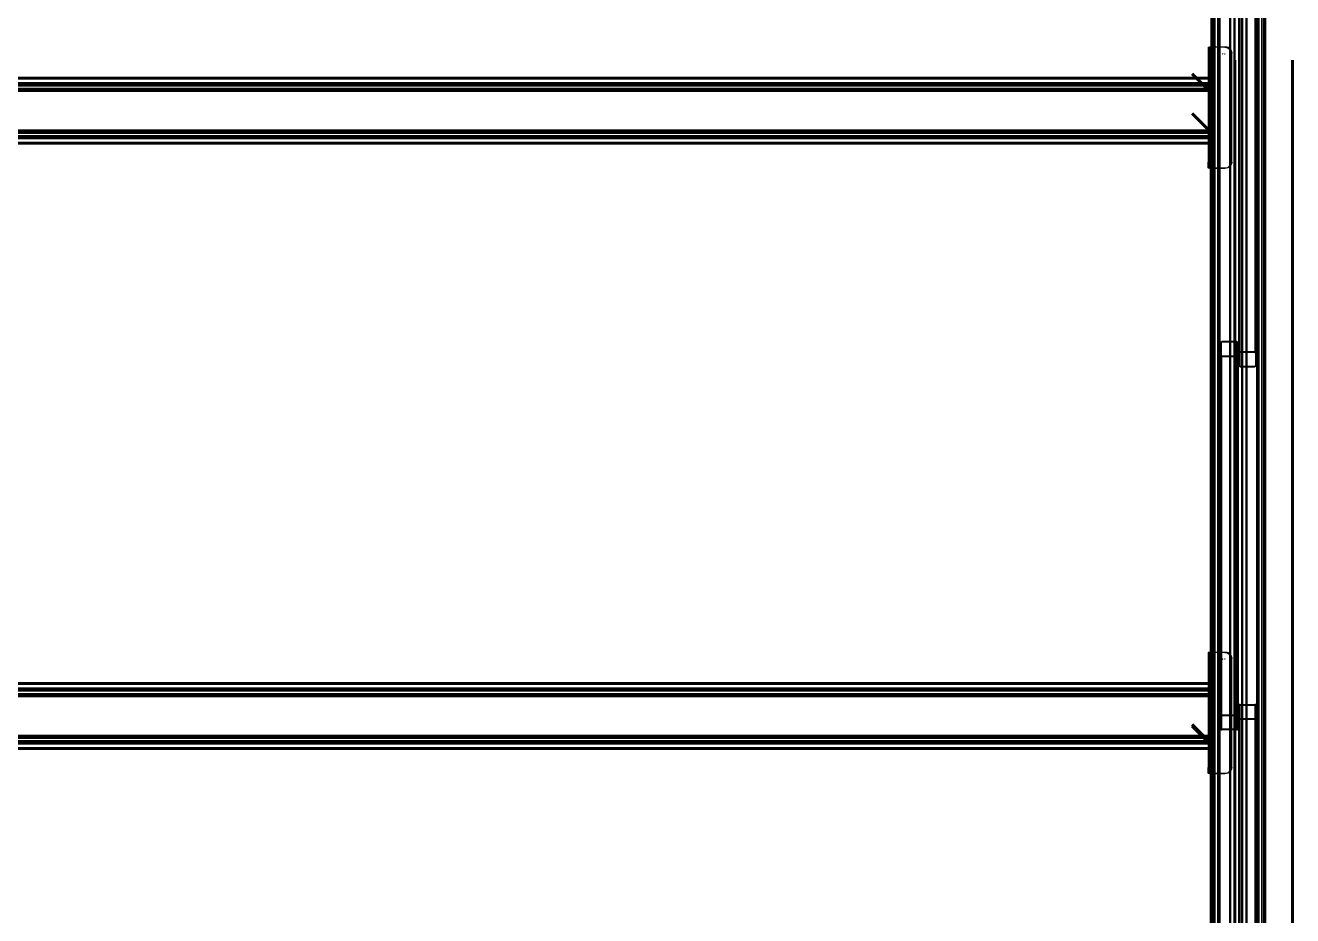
# Model space of a CAD drawing. Extents: x -1.15 to 3.72, y -0.59 to 4.79.
# Drawn here: x 1.632 to 3.724, y 0.879 to 2.35 of the extents above; entities that cross this region are included whole.
import ezdxf

# ---------------------------------------------------------------- set-up
doc = ezdxf.new("R2010")
doc.units = 0
doc.layers.add('DIMS', color=7, linetype='Continuous')
doc.layers.add('OUTLINES', color=7, linetype='Continuous', true_color=0x000009)

msp = doc.modelspace()

# ---------------------------------------------------------------- linework, layer by layer
at = {"layer": 'DIMS', "lineweight": 60}
for p, q in [((3.5896, 2.2928), (3.5896, -0.4739)), ((3.629, 2.2928), (3.629, -0.5916)), ((3.7242, 2.2928), (3.7242, -0.3561)), ((3.5863, 2.242), (3.5583, 2.27)), ((3.5863, 2.1768), (3.5583, 2.2048)), ((3.5863, 1.167), (3.5583, 1.195)), ((3.5863, 1.1645), (3.5583, 1.1925))]:
    msp.add_line(p, q, dxfattribs=at)
at = {"layer": 'OUTLINES'}
for p, q in [((3.5896, 4.7451), (3.5896, -0.1549)), ((3.5897, 4.7456), (3.5897, -0.1544)), ((3.5897, -0.1549), (3.5897, 4.7451)), ((3.59, 4.7456), (3.59, -0.1544)), ((3.59, 4.7451), (3.59, -0.1549)), ((3.5902, -0.1544), (3.5902, 4.7456)), ((3.5902, 4.7451), (3.5902, -0.1549)), ((3.5912, 4.7456), (3.5912, -0.1544)), ((3.5912, 4.7451), (3.5912, -0.1549)), ((3.5913, -0.1544), (3.5913, 4.7456)), ((3.5913, 4.7451), (3.5913, -0.1549)), ((3.5914, -0.1544), (3.5914, 4.7456)), ((3.5914, -0.1549), (3.5914, 4.7451)), ((3.5915, 4.7456), (3.5915, -0.1544)), ((3.5915, -0.1549), (3.5915, 4.7451)), ((3.592, -0.1544), (3.592, 4.7456)), ((3.592, -0.1549), (3.592, 4.7451)), ((3.5928, 4.7456), (3.5928, -0.1544)), ((3.5928, -0.1549), (3.5928, 4.7451)), ((3.5959, 4.7456), (3.5959, -0.1544)), ((3.5959, -0.1549), (3.5959, 4.7451)), ((3.6008, -0.1544), (3.6008, 4.7456)), ((3.6008, 4.7451), (3.6008, -0.1549)), ((3.6016, 4.7456), (3.6016, -0.1544)), ((3.6016, 4.7451), (3.6016, -0.1549)), ((3.6021, 4.7456), (3.6021, -0.1544)), ((3.6021, -0.1549), (3.6021, 4.7451)), ((3.6022, 4.7456), (3.6022, -0.1544)), ((3.6022, 4.7451), (3.6022, -0.1549)), ((3.6023, -0.1544), (3.6023, 4.7456)), ((3.6023, 4.7451), (3.6023, -0.1549)), ((3.6024, -0.1544), (3.6024, 4.7456)), ((3.6024, -0.1549), (3.6024, 4.7451)), ((3.6034, -0.1544), (3.6034, 4.7456)), ((3.6034, 4.7451), (3.6034, -0.1549)), ((3.6036, -0.1544), (3.6036, 4.7456)), ((3.6036, -0.1549), (3.6036, 4.7451)), ((3.6039, 4.7456), (3.6039, -0.1544)), ((3.6039, -0.1549), (3.6039, 4.7451)), ((3.604, -0.1549), (3.604, 4.7451)), ((3.6204, 4.7456), (3.6204, -0.1544)), ((3.6204, -0.1549), (3.6204, 4.7451)), ((3.6208, -0.1544), (3.6208, 4.7456)), ((3.6208, 4.7451), (3.6208, -0.1549)), ((3.6216, 4.7456), (3.6216, -0.1544)), ((3.6216, -0.1549), (3.6216, 4.7451)), ((3.6278, 4.7456), (3.6278, -0.1544)), ((3.6278, -0.1549), (3.6278, 4.7451)), ((3.6286, -0.1544), (3.6286, 4.7456)), ((3.6286, 4.7451), (3.6286, -0.1549)), ((3.629, 4.7456), (3.629, -0.1544)), ((3.629, -0.1549), (3.629, 4.7451)), ((3.6401, -0.1544), (3.6401, 4.7456)), ((3.6401, 4.7451), (3.6401, -0.1549)), ((3.6405, 4.7456), (3.6405, -0.1544)), ((3.6405, -0.1549), (3.6405, 4.7451)), ((3.6413, -0.1544), (3.6413, 4.7456)), ((3.6413, 4.7451), (3.6413, -0.1549)), ((3.6475, -0.1544), (3.6475, 4.7456)), ((3.6475, 4.7451), (3.6475, -0.1549)), ((3.6483, 4.7456), (3.6483, -0.1544)), ((3.6483, -0.1549), (3.6483, 4.7451)), ((3.6484, 4.7456), (3.6484, -0.1544)), ((3.6484, -0.1549), (3.6484, 4.7451)), ((3.6488, -0.1544), (3.6488, 4.7456)), ((3.6488, 4.7451), (3.6488, -0.1549)), ((3.6651, -0.1544), (3.6651, 4.7456)), ((3.6653, -0.1544), (3.6653, 4.7456)), ((3.6653, 4.7451), (3.6653, -0.1549)), ((3.6655, -0.1544), (3.6655, 4.7456)), ((3.6655, -0.1549), (3.6655, 4.7451)), ((3.6658, 4.7456), (3.6658, -0.1544)), ((3.6658, -0.1549), (3.6658, 4.7451)), ((3.6667, -0.1544), (3.6667, 4.7456)), ((3.6667, -0.1549), (3.6667, 4.7451)), ((3.6668, 4.7456), (3.6668, -0.1544)), ((3.6668, -0.1549), (3.6668, 4.7451)), ((3.6669, 4.7456), (3.6669, -0.1544)), ((3.6669, 4.7451), (3.6669, -0.1549)), ((3.667, -0.1544), (3.667, 4.7456)), ((3.667, 4.7451), (3.667, -0.1549)), ((3.6675, 4.7456), (3.6675, -0.1544)), ((3.6675, 4.7451), (3.6675, -0.1549)), ((3.6683, 4.7456), (3.6683, -0.1544)), ((3.6683, -0.1549), (3.6683, 4.7451)), ((3.6732, -0.1544), (3.6732, 4.7456)), ((3.6732, 4.7451), (3.6732, -0.1549)), ((3.6764, -0.1544), (3.6764, 4.7456)), ((3.6764, 4.7451), (3.6764, -0.1549)), ((3.6772, -0.1544), (3.6772, 4.7456)), ((3.6772, -0.1549), (3.6772, 4.7451)), ((3.6777, -0.1544), (3.6777, 4.7456)), ((3.6777, 4.7451), (3.6777, -0.1549)), ((3.6778, -0.1544), (3.6778, 4.7456)), ((3.6778, -0.1549), (3.6778, 4.7451)), ((3.6779, 4.7456), (3.6779, -0.1544)), ((3.6779, -0.1549), (3.6779, 4.7451)), ((3.678, 4.7456), (3.678, -0.1544)), ((3.678, 4.7451), (3.678, -0.1549)), ((3.6789, 4.7456), (3.6789, -0.1544)), ((3.6789, -0.1549), (3.6789, 4.7451)), ((3.6791, 4.7456), (3.6791, -0.1544)), ((3.6791, 4.7451), (3.6791, -0.1549)), ((3.6794, -0.1544), (3.6794, 4.7456)), ((3.6794, 4.7451), (3.6794, -0.1549)), ((3.6796, 4.7456), (3.6796, -0.1544)), ((3.6351, 1.8099), (3.6351, 2.4273)), ((3.6361, 1.8108), (3.6361, 2.4281)), ((3.6368, 2.4271), (3.6368, 1.8098)), ((3.6375, 1.8111), (3.6375, 2.4284)), ((3.6375, 1.8099), (3.6375, 2.4273)), ((3.6619, 2.4284), (3.6619, 1.8111)), ((3.6619, 2.4273), (3.6619, 1.8099)), ((3.6626, 2.4271), (3.6626, 1.8098)), ((3.6633, 1.8108), (3.6633, 2.4281)), ((3.6643, 1.8099), (3.6643, 2.4273)), ((3.6363, 2.4267), (3.6363, 1.8094)), ((3.6631, 2.4267), (3.6631, 1.8094)), ((3.6633, 1.8088), (3.6633, 2.4261)), ((3.6633, 1.8061), (3.6633, 2.4235)), ((3.6633, 1.7912), (3.6633, 2.4086)), ((3.6647, 1.8088), (3.6647, 2.4261)), ((3.6647, 2.4235), (3.6647, 1.8061)), ((3.6647, 1.7912), (3.6647, 2.4086)), ((3.6351, 1.7874), (3.6351, 2.4047)), ((3.6361, 1.7866), (3.6361, 2.4039)), ((3.6363, 2.4053), (3.6363, 1.788)), ((3.6368, 2.4049), (3.6368, 1.7876)), ((3.6626, 2.4049), (3.6626, 1.7876)), ((3.6631, 2.4053), (3.6631, 1.788)), ((3.6633, 2.4059), (3.6633, 1.7886)), ((3.6633, 1.7866), (3.6633, 2.4039)), ((3.6643, 1.7874), (3.6643, 2.4047)), ((3.6647, 2.4059), (3.6647, 1.7886)), ((3.5882, 2.3139), (3.5847, 2.3139)), ((3.5847, 2.3139), (3.5847, 2.3129)), ((3.5847, 2.3129), (3.5847, 2.3114)), ((3.5847, 2.3114), (3.5847, 2.3093)), ((3.5882, 2.3093), (3.5847, 2.3093)), ((3.5847, 2.3093), (3.5847, 2.3069)), ((3.5847, 2.3069), (3.5847, 2.3043)), ((3.5847, 2.3043), (3.5847, 2.1243)), ((3.5851, 2.1143), (3.5851, 2.3143)), ((3.5851, 2.3143), (3.5862, 2.3143)), ((3.5862, 2.1143), (3.5862, 2.3143)), ((3.5862, 2.3143), (3.5878, 2.3143)), ((3.5863, 2.3139), (3.5898, 2.3139)), ((3.5863, 2.3129), (3.5863, 2.3139)), ((3.5863, 2.3114), (3.5863, 2.3129)), ((3.5863, 2.3093), (3.5863, 2.3114)), ((3.5863, 2.3093), (3.5898, 2.3093)), ((3.5863, 2.3069), (3.5863, 2.3093)), ((3.5863, 2.3043), (3.5863, 2.3069)), ((3.5863, 2.3043), (3.5863, 2.1243)), ((3.5867, 2.3143), (3.5867, 2.1143)), ((3.5877, 2.3143), (3.5867, 2.3143)), ((3.5877, 2.3143), (3.5877, 2.1143)), ((3.5894, 2.3143), (3.5877, 2.3143)), ((3.5878, 2.1143), (3.5878, 2.3143)), ((3.5878, 2.3143), (3.5899, 2.3143)), ((3.5882, 2.3139), (3.5882, 2.3129)), ((3.5882, 2.3129), (3.5882, 2.3114)), ((3.5882, 2.3114), (3.5882, 2.3093)), ((3.5882, 2.3093), (3.5882, 2.3069)), ((3.5882, 2.3069), (3.5882, 2.3043)), ((3.5882, 2.3043), (3.5882, 2.1243)), ((3.5885, 2.3143), (3.5885, 2.1143)), ((3.5894, 2.3143), (3.5885, 2.3143)), ((3.5894, 2.3143), (3.5894, 2.1143)), ((3.5915, 2.3143), (3.5894, 2.3143)), ((3.5907, 2.3143), (3.5894, 2.3143)), ((3.5898, 2.3129), (3.5898, 2.3139)), ((3.5898, 2.3114), (3.5898, 2.3129)), ((3.5898, 2.3093), (3.5898, 2.3114)), ((3.5898, 2.3069), (3.5898, 2.3093)), ((3.5898, 2.3043), (3.5898, 2.3069)), ((3.5898, 2.1243), (3.5898, 2.3043)), ((3.5899, 2.1143), (3.5899, 2.3143)), ((3.5899, 2.3143), (3.5922, 2.3143)), ((3.5901, 2.1143), (3.5901, 2.3143)), ((3.5901, 2.3143), (3.591, 2.3143)), ((3.5907, 2.3143), (3.5907, 2.1143)), ((3.5922, 2.3143), (3.5907, 2.3143)), ((3.591, 2.1143), (3.591, 2.3143)), ((3.591, 2.3143), (3.5923, 2.3143)), ((3.5915, 2.3143), (3.5915, 2.1143)), ((3.5938, 2.3143), (3.5915, 2.3143)), ((3.6122, 2.3143), (3.5922, 2.3143)), ((3.5923, 2.1143), (3.5923, 2.3143)), ((3.5923, 2.3143), (3.5938, 2.3143)), ((3.6138, 2.3143), (3.5938, 2.3143)), ((3.6078, 2.3035), (3.6088, 2.3034)), ((3.6128, 2.3029), (3.6118, 2.3029)), ((3.6122, 2.3143), (3.6148, 2.3139)), ((3.6159, 2.314), (3.6138, 2.3143)), ((3.6138, 2.3143), (3.6164, 2.3139)), ((3.6148, 2.3139), (3.6172, 2.3129)), ((3.618, 2.3134), (3.6159, 2.314)), ((3.6164, 2.3139), (3.6188, 2.3129)), ((3.6172, 2.3129), (3.6193, 2.3114)), ((3.6199, 2.3122), (3.618, 2.3134)), ((3.6188, 2.3129), (3.6209, 2.3114)), ((3.6193, 2.3114), (3.6209, 2.3093)), ((3.6214, 2.3107), (3.6199, 2.3122)), ((3.6209, 2.3114), (3.6224, 2.3093)), ((3.6209, 2.3093), (3.6219, 2.3069)), ((3.6225, 2.3091), (3.6216, 2.3105)), ((3.6219, 2.3069), (3.6222, 2.3043)), ((3.6222, 2.1243), (3.6222, 2.3043)), ((3.6224, 2.3093), (3.6234, 2.3069)), ((3.6232, 2.3076), (3.6225, 2.3091)), ((3.6236, 2.306), (3.6232, 2.3076)), ((3.6234, 2.3069), (3.6238, 2.3043)), ((3.6238, 2.3043), (3.6236, 2.306)), ((3.6238, 2.1243), (3.6238, 2.3043)), ((3.5847, 2.2643), (-0.4153, 2.2643)), ((3.5847, 2.264), (-0.4153, 2.264)), ((3.5847, 2.2631), (-0.4153, 2.2631)), ((-0.4153, 2.2629), (3.5847, 2.2629)), ((-0.4153, 2.2625), (3.5847, 2.2625)), ((-0.4153, 2.2619), (3.5847, 2.2619)), ((-0.4137, 2.2643), (3.5863, 2.2643)), ((-0.4137, 2.264), (3.5863, 2.264)), ((-0.4137, 2.2631), (3.5863, 2.2631)), ((3.5863, 2.2629), (-0.4137, 2.2629)), ((3.5863, 2.2625), (-0.4137, 2.2625)), ((3.5863, 2.2619), (-0.4137, 2.2619)), ((3.5847, 2.2631), (3.5847, 2.264)), ((3.5847, 2.2619), (3.5847, 2.2631)), ((3.5847, 2.2619), (3.5847, 2.2625)), ((3.5847, 2.2619), (3.5847, 2.2554)), ((3.5863, 2.264), (3.5863, 2.2631)), ((3.5863, 2.2631), (3.5863, 2.2619)), ((3.5863, 2.2625), (3.5863, 2.2619)), ((3.5863, 2.2619), (3.5863, 2.2554)), ((3.5847, 2.2551), (-0.4153, 2.2551)), ((-0.4153, 2.2547), (3.5847, 2.2547)), ((3.5847, 2.2541), (-0.4153, 2.2541)), ((-0.4153, 2.2515), (3.5847, 2.2515)), ((3.5847, 2.2509), (-0.4153, 2.2509)), ((-0.4153, 2.2506), (3.5847, 2.2506)), ((-0.4153, 2.2461), (3.5847, 2.2461)), ((3.5847, 2.2458), (-0.4153, 2.2458)), ((-0.4153, 2.2451), (3.5847, 2.2451)), ((3.5847, 2.2426), (-0.4153, 2.2426)), ((-0.4153, 2.242), (3.5847, 2.242)), ((-0.4153, 2.2419), (3.5847, 2.2419)), ((3.5847, 2.2416), (-0.4153, 2.2416)), ((-0.4137, 2.2551), (3.5863, 2.2551)), ((3.5863, 2.2547), (-0.4137, 2.2547)), ((-0.4137, 2.2541), (3.5863, 2.2541)), ((3.5863, 2.2515), (-0.4137, 2.2515)), ((-0.4137, 2.2509), (3.5863, 2.2509)), ((3.5863, 2.2506), (-0.4137, 2.2506)), ((3.5863, 2.2461), (-0.4137, 2.2461)), ((-0.4137, 2.2458), (3.5863, 2.2458)), ((3.5863, 2.2451), (-0.4137, 2.2451)), ((-0.4137, 2.2426), (3.5863, 2.2426)), ((3.5863, 2.242), (-0.4137, 2.242)), ((3.5863, 2.2419), (-0.4137, 2.2419)), ((-0.4137, 2.2416), (3.5863, 2.2416)), ((3.5847, 2.2547), (3.5847, 2.2554)), ((3.5847, 2.2541), (3.5847, 2.2547)), ((3.5847, 2.2545), (3.5847, 2.2521)), ((3.5847, 2.2536), (3.5847, 2.2541)), ((3.5847, 2.2536), (3.5847, 2.2511)), ((3.5847, 2.2515), (3.5847, 2.2521)), ((3.5847, 2.2509), (3.5847, 2.2515)), ((3.5847, 2.2502), (3.5847, 2.2509)), ((3.5847, 2.2502), (3.5847, 2.2465)), ((3.5847, 2.2465), (3.5847, 2.2458)), ((3.5847, 2.2458), (3.5847, 2.2451)), ((3.5847, 2.2455), (3.5847, 2.2431)), ((3.5847, 2.2422), (3.5847, 2.2446)), ((3.5847, 2.2431), (3.5847, 2.2426)), ((3.5847, 2.2426), (3.5847, 2.242)), ((3.5847, 2.242), (3.5847, 2.2413)), ((3.5847, 2.2413), (3.5847, 2.1773)), ((3.5863, 2.2554), (3.5863, 2.2547)), ((3.5863, 2.2547), (3.5863, 2.2541)), ((3.5863, 2.2545), (3.5863, 2.2521)), ((3.5863, 2.2541), (3.5863, 2.2536)), ((3.5863, 2.2511), (3.5863, 2.2536)), ((3.5863, 2.2521), (3.5863, 2.2515)), ((3.5863, 2.2515), (3.5863, 2.2509)), ((3.5863, 2.2509), (3.5863, 2.2502)), ((3.5863, 2.2502), (3.5863, 2.2465)), ((3.5863, 2.2458), (3.5863, 2.2465)), ((3.5863, 2.2451), (3.5863, 2.2458)), ((3.5863, 2.2455), (3.5863, 2.2431)), ((3.5863, 2.2446), (3.5863, 2.2422)), ((3.5863, 2.2426), (3.5863, 2.2431)), ((3.5863, 2.242), (3.5863, 2.2426)), ((3.5863, 2.2413), (3.5863, 2.242)), ((3.5863, 2.2413), (3.5863, 2.1773)), ((3.5847, 2.1769), (-0.4153, 2.1769)), ((-0.4153, 2.1766), (3.5847, 2.1766)), ((3.5847, 2.176), (-0.4153, 2.176)), ((-0.4137, 2.1769), (3.5863, 2.1769)), ((3.5863, 2.1766), (-0.4137, 2.1766)), ((-0.4137, 2.176), (3.5863, 2.176)), ((3.5847, 2.1766), (3.5847, 2.1773)), ((3.5847, 2.176), (3.5847, 2.1766)), ((3.5847, 2.1764), (3.5847, 2.1739)), ((3.5847, 2.1754), (3.5847, 2.176)), ((3.5863, 2.1773), (3.5863, 2.1766)), ((3.5863, 2.1766), (3.5863, 2.176)), ((3.5863, 2.1764), (3.5863, 2.1739)), ((3.5863, 2.176), (3.5863, 2.1754)), ((3.5847, 2.1734), (-0.4153, 2.1734)), ((-0.4153, 2.1728), (3.5847, 2.1728)), ((3.5847, 2.1724), (-0.4153, 2.1724)), ((-0.4153, 2.168), (3.5847, 2.168)), ((3.5847, 2.1677), (-0.4153, 2.1677)), ((-0.4153, 2.167), (3.5847, 2.167)), ((-0.4153, 2.1645), (3.5847, 2.1645)), ((3.5847, 2.1639), (-0.4153, 2.1639)), ((3.5847, 2.1638), (-0.4153, 2.1638)), ((-0.4153, 2.1635), (3.5847, 2.1635)), ((3.5847, 2.1567), (-0.4153, 2.1567)), ((3.5847, 2.1561), (-0.4153, 2.1561)), ((3.5847, 2.1556), (-0.4153, 2.1556)), ((-0.4153, 2.1555), (3.5847, 2.1555)), ((-0.4137, 2.1734), (3.5863, 2.1734)), ((3.5863, 2.1728), (-0.4137, 2.1728)), ((-0.4137, 2.1724), (3.5863, 2.1724)), ((3.5863, 2.168), (-0.4137, 2.168)), ((-0.4137, 2.1677), (3.5863, 2.1677)), ((3.5863, 2.167), (-0.4137, 2.167)), ((3.5863, 2.1645), (-0.4137, 2.1645)), ((-0.4137, 2.1639), (3.5863, 2.1639)), ((-0.4137, 2.1638), (3.5863, 2.1638)), ((3.5863, 2.1635), (-0.4137, 2.1635)), ((-0.4137, 2.1567), (3.5863, 2.1567)), ((-0.4137, 2.1561), (3.5863, 2.1561)), ((-0.4137, 2.1556), (3.5863, 2.1556)), ((3.5863, 2.1555), (-0.4137, 2.1555)), ((3.5847, 2.1754), (3.5847, 2.173)), ((3.5847, 2.1739), (3.5847, 2.1734)), ((3.5847, 2.1734), (3.5847, 2.1728)), ((3.5847, 2.1728), (3.5847, 2.1721)), ((3.5847, 2.1721), (3.5847, 2.1683)), ((3.5847, 2.1683), (3.5847, 2.1677)), ((3.5847, 2.1677), (3.5847, 2.167)), ((3.5847, 2.1674), (3.5847, 2.165)), ((3.5847, 2.1641), (3.5847, 2.1665)), ((3.5847, 2.1645), (3.5847, 2.165)), ((3.5847, 2.1639), (3.5847, 2.1645)), ((3.5847, 2.1632), (3.5847, 2.1639)), ((3.5847, 2.1632), (3.5847, 2.1567)), ((3.5847, 2.1567), (3.5847, 2.1555)), ((3.5847, 2.1567), (3.5847, 2.1561)), ((3.5847, 2.1555), (3.5847, 2.1546)), ((3.5863, 2.173), (3.5863, 2.1754)), ((3.5863, 2.1734), (3.5863, 2.1739)), ((3.5863, 2.1728), (3.5863, 2.1734)), ((3.5863, 2.1721), (3.5863, 2.1728)), ((3.5863, 2.1721), (3.5863, 2.1683)), ((3.5863, 2.1677), (3.5863, 2.1683)), ((3.5863, 2.167), (3.5863, 2.1677)), ((3.5863, 2.1674), (3.5863, 2.165)), ((3.5863, 2.1665), (3.5863, 2.1641)), ((3.5863, 2.165), (3.5863, 2.1645)), ((3.5863, 2.1645), (3.5863, 2.1639)), ((3.5863, 2.1639), (3.5863, 2.1632)), ((3.5863, 2.1632), (3.5863, 2.1567)), ((3.5863, 2.1555), (3.5863, 2.1567)), ((3.5863, 2.1561), (3.5863, 2.1567)), ((3.5863, 2.1546), (3.5863, 2.1555)), ((-0.4153, 2.1546), (3.5847, 2.1546)), ((3.5863, 2.1546), (-0.4137, 2.1546)), ((3.5847, 2.1217), (3.5847, 2.1243)), ((3.5847, 2.1193), (3.5847, 2.1217)), ((3.5847, 2.1193), (3.5882, 2.1193)), ((3.5847, 2.1172), (3.5847, 2.1193)), ((3.5847, 2.1156), (3.5847, 2.1172)), ((3.5847, 2.1146), (3.5847, 2.1156)), ((3.5847, 2.1146), (3.5882, 2.1146)), ((3.5862, 2.1143), (3.5851, 2.1143)), ((3.5878, 2.1143), (3.5862, 2.1143)), ((3.5863, 2.1243), (3.5863, 2.1217)), ((3.5863, 2.1217), (3.5863, 2.1193)), ((3.5898, 2.1193), (3.5863, 2.1193)), ((3.5863, 2.1193), (3.5863, 2.1172)), ((3.5863, 2.1172), (3.5863, 2.1156)), ((3.5863, 2.1156), (3.5863, 2.1146)), ((3.5898, 2.1146), (3.5863, 2.1146)), ((3.5867, 2.1143), (3.5877, 2.1143)), ((3.5877, 2.1143), (3.5894, 2.1143)), ((3.5899, 2.1143), (3.5878, 2.1143)), ((3.5882, 2.1243), (3.5882, 2.1217)), ((3.5882, 2.1217), (3.5882, 2.1193)), ((3.5882, 2.1193), (3.5882, 2.1172)), ((3.5882, 2.1172), (3.5882, 2.1156)), ((3.5882, 2.1156), (3.5882, 2.1146)), ((3.5885, 2.1143), (3.5894, 2.1143)), ((3.5894, 2.1143), (3.5915, 2.1143)), ((3.5894, 2.1143), (3.5907, 2.1143)), ((3.5898, 2.1217), (3.5898, 2.1243)), ((3.5898, 2.1193), (3.5898, 2.1217)), ((3.5898, 2.1172), (3.5898, 2.1193)), ((3.5898, 2.1156), (3.5898, 2.1172)), ((3.5898, 2.1146), (3.5898, 2.1156)), ((3.5922, 2.1143), (3.5899, 2.1143)), ((3.591, 2.1143), (3.5901, 2.1143)), ((3.5907, 2.1143), (3.5922, 2.1143)), ((3.5923, 2.1143), (3.591, 2.1143)), ((3.5915, 2.1143), (3.5938, 2.1143)), ((3.5922, 2.1143), (3.6122, 2.1143)), ((3.5938, 2.1143), (3.5923, 2.1143)), ((3.6138, 2.1143), (3.5938, 2.1143)), ((3.6122, 2.1143), (3.6148, 2.1146)), ((3.6164, 2.1146), (3.6138, 2.1143)), ((3.6148, 2.1146), (3.6172, 2.1156)), ((3.6188, 2.1156), (3.6164, 2.1146)), ((3.6172, 2.1156), (3.6193, 2.1172)), ((3.6209, 2.1172), (3.6188, 2.1156)), ((3.6193, 2.1172), (3.6209, 2.1193)), ((3.6209, 2.1193), (3.6219, 2.1217)), ((3.6224, 2.1193), (3.6209, 2.1172)), ((3.6219, 2.1217), (3.6222, 2.1243)), ((3.6234, 2.1217), (3.6224, 2.1193)), ((3.6238, 2.1243), (3.6234, 2.1217)), ((3.6047, 1.8255), (3.6051, 1.8266)), ((3.6047, 1.8255), (3.6047, 1.8228)), ((3.6047, 1.2088), (3.6047, 1.8255)), ((3.6047, 1.8228), (3.6047, 1.2061)), ((3.6061, 1.8228), (3.6047, 1.8228)), ((3.6051, 1.8266), (3.6061, 1.8275)), ((3.6051, 1.8266), (3.6051, 1.21)), ((3.6061, 1.8275), (3.6075, 1.8278)), ((3.6061, 1.8275), (3.6061, 1.2108)), ((3.6061, 1.8255), (3.6063, 1.8261)), ((3.6061, 1.2088), (3.6061, 1.8255)), ((3.6061, 1.8255), (3.6061, 1.8228)), ((3.6061, 1.8228), (3.6061, 1.2061)), ((3.6063, 1.8261), (3.6068, 1.8265)), ((3.6063, 1.2094), (3.6063, 1.8261)), ((3.6068, 1.8265), (3.6075, 1.8266)), ((3.6068, 1.2098), (3.6068, 1.8265)), ((3.6319, 1.8278), (3.6075, 1.8278)), ((3.6319, 1.8266), (3.6075, 1.8266)), ((3.6319, 1.8278), (3.6333, 1.8275)), ((3.6319, 1.8266), (3.6326, 1.8265)), ((3.6326, 1.2098), (3.6326, 1.8265)), ((3.6326, 1.8265), (3.6331, 1.8261)), ((3.6331, 1.2094), (3.6331, 1.8261)), ((3.6331, 1.8261), (3.6333, 1.8255)), ((3.6333, 1.8275), (3.6343, 1.8266)), ((3.6333, 1.8275), (3.6333, 1.2108)), ((3.6333, 1.8053), (3.6333, 1.8255)), ((3.6343, 1.8266), (3.6347, 1.8255)), ((3.6343, 1.8266), (3.6343, 1.21)), ((3.6347, 1.8053), (3.6347, 1.8255)), ((3.6047, 1.8079), (3.6047, 1.8053)), ((3.6047, 1.1912), (3.6047, 1.8079)), ((3.6047, 1.8079), (3.6061, 1.8079)), ((3.6047, 1.8053), (3.6047, 1.1886)), ((3.6051, 1.8041), (3.6047, 1.8053)), ((3.6051, 1.8041), (3.6051, 1.1874)), ((3.6061, 1.8032), (3.6051, 1.8041)), ((3.6061, 1.8079), (3.6061, 1.8053)), ((3.6061, 1.8079), (3.6061, 1.1912)), ((3.6063, 1.8047), (3.6061, 1.8053)), ((3.6061, 1.8053), (3.6061, 1.1886)), ((3.6061, 1.8032), (3.6061, 1.1866)), ((3.6075, 1.8029), (3.6061, 1.8032)), ((3.6063, 1.188), (3.6063, 1.8047)), ((3.6068, 1.8042), (3.6063, 1.8047)), ((3.6068, 1.1876), (3.6068, 1.8042)), ((3.6075, 1.8041), (3.6068, 1.8042)), ((3.6075, 1.1874), (3.6075, 1.8041)), ((3.6075, 1.8041), (3.6319, 1.8041)), ((3.6075, 1.1863), (3.6075, 1.8029)), ((3.6075, 1.8029), (3.6319, 1.8029)), ((3.6326, 1.8042), (3.6319, 1.8041)), ((3.6319, 1.8041), (3.6319, 1.1874)), ((3.6333, 1.8032), (3.6319, 1.8029)), ((3.6319, 1.8029), (3.6319, 1.1863)), ((3.6331, 1.8047), (3.6326, 1.8042)), ((3.6326, 1.1876), (3.6326, 1.8042)), ((3.6333, 1.8053), (3.6331, 1.8047)), ((3.6331, 1.188), (3.6331, 1.8047)), ((3.6333, 1.8124), (3.6347, 1.8124)), ((3.6333, 1.8115), (3.6333, 1.8124)), ((3.6333, 1.8124), (3.6333, 1.8108)), ((3.6333, 1.8115), (3.6347, 1.8115)), ((3.6333, 1.8085), (3.6333, 1.8115)), ((3.6333, 1.8108), (3.6347, 1.8108)), ((3.6333, 1.8108), (3.6333, 1.8074)), ((3.6347, 1.8085), (3.6333, 1.8085)), ((3.6333, 1.8047), (3.6333, 1.8085)), ((3.6333, 1.8074), (3.6347, 1.8074)), ((3.6333, 1.8074), (3.6333, 1.8037)), ((3.6333, 1.8047), (3.6347, 1.8047)), ((3.6333, 1.802), (3.6333, 1.8047)), ((3.6343, 1.8041), (3.6333, 1.8032)), ((3.6333, 1.8037), (3.6347, 1.8037)), ((3.6333, 1.8037), (3.6333, 1.8016)), ((3.6333, 1.8032), (3.6333, 1.1866)), ((3.6333, 1.802), (3.6347, 1.802)), ((3.6333, 1.8016), (3.6347, 1.8016)), ((3.6347, 1.8053), (3.6343, 1.8041)), ((3.6343, 1.8041), (3.6343, 1.1874)), ((3.6361, 1.8124), (3.6347, 1.8124)), ((3.6347, 1.8124), (3.6347, 1.8103)), ((3.6347, 1.8124), (3.6347, 1.8115)), ((3.6347, 1.8108), (3.6347, 1.8124)), ((3.6361, 1.812), (3.6347, 1.812)), ((3.6347, 1.8093), (3.6347, 1.812)), ((3.6347, 1.8115), (3.6347, 1.8085)), ((3.6347, 1.8074), (3.6347, 1.8108)), ((3.6361, 1.8103), (3.6347, 1.8103)), ((3.6347, 1.8103), (3.6347, 1.8067)), ((3.6347, 1.8088), (3.6351, 1.8099)), ((3.6361, 1.8093), (3.6347, 1.8093)), ((3.6347, 1.8056), (3.6347, 1.8093)), ((3.6347, 1.8088), (3.6347, 1.7886)), ((3.6347, 1.8085), (3.6347, 1.8047)), ((3.6347, 1.8037), (3.6347, 1.8074)), ((3.6361, 1.8067), (3.6347, 1.8067)), ((3.6347, 1.8067), (3.6347, 1.8033)), ((3.6347, 1.8056), (3.6361, 1.8056)), ((3.6347, 1.8025), (3.6347, 1.8056)), ((3.6347, 1.8047), (3.6347, 1.802)), ((3.6347, 1.8016), (3.6347, 1.8037)), ((3.6361, 1.8033), (3.6347, 1.8033)), ((3.6347, 1.8033), (3.6347, 1.8016)), ((3.6361, 1.8025), (3.6347, 1.8025)), ((3.6347, 1.8016), (3.6347, 1.8025)), ((3.6361, 1.8016), (3.6347, 1.8016)), ((3.6351, 1.8099), (3.6361, 1.8108)), ((3.6361, 1.8103), (3.6361, 1.8124)), ((3.6361, 1.812), (3.6361, 1.8093)), ((3.6361, 1.8108), (3.6375, 1.8111)), ((3.6361, 1.8067), (3.6361, 1.8103)), ((3.6361, 1.8088), (3.6363, 1.8094)), ((3.6361, 1.8093), (3.6361, 1.8056)), ((3.6361, 1.8088), (3.6361, 1.7886)), ((3.6361, 1.8033), (3.6361, 1.8067)), ((3.6361, 1.8056), (3.6361, 1.8025)), ((3.6361, 1.8016), (3.6361, 1.8033)), ((3.6361, 1.8025), (3.6361, 1.8016)), ((3.6363, 1.8094), (3.6368, 1.8098)), ((3.6368, 1.8098), (3.6375, 1.8099)), ((3.6619, 1.8111), (3.6375, 1.8111)), ((3.6619, 1.8099), (3.6375, 1.8099)), ((3.6619, 1.8111), (3.6633, 1.8108)), ((3.6619, 1.8099), (3.6626, 1.8098)), ((3.6626, 1.8098), (3.6631, 1.8094)), ((3.6631, 1.8094), (3.6633, 1.8088)), ((3.6633, 1.8108), (3.6643, 1.8099)), ((3.6633, 1.8061), (3.6633, 1.8088)), ((3.6647, 1.8061), (3.6633, 1.8061)), ((3.6643, 1.8099), (3.6647, 1.8088)), ((3.6647, 1.8061), (3.6647, 1.8088)), ((3.6351, 1.7874), (3.6347, 1.7886)), ((3.6361, 1.7866), (3.6351, 1.7874)), ((3.6363, 1.788), (3.6361, 1.7886)), ((3.6375, 1.7863), (3.6361, 1.7866)), ((3.6368, 1.7876), (3.6363, 1.788)), ((3.6375, 1.7874), (3.6368, 1.7876)), ((3.6375, 1.7874), (3.6619, 1.7874)), ((3.6375, 1.7863), (3.6619, 1.7863)), ((3.6626, 1.7876), (3.6619, 1.7874)), ((3.6633, 1.7866), (3.6619, 1.7863)), ((3.6631, 1.788), (3.6626, 1.7876)), ((3.6633, 1.7886), (3.6631, 1.788)), ((3.6633, 1.7912), (3.6647, 1.7912)), ((3.6633, 1.7886), (3.6633, 1.7912)), ((3.6643, 1.7874), (3.6633, 1.7866)), ((3.6647, 1.7886), (3.6643, 1.7874)), ((3.6647, 1.7886), (3.6647, 1.7912)), ((3.5882, 1.3139), (3.5847, 1.3139)), ((3.5847, 1.3139), (3.5847, 1.3129)), ((3.5847, 1.3129), (3.5847, 1.3114)), ((3.5847, 1.3114), (3.5847, 1.3093)), ((3.5882, 1.3093), (3.5847, 1.3093)), ((3.5847, 1.3093), (3.5847, 1.3069)), ((3.5847, 1.3069), (3.5847, 1.3043)), ((3.5847, 1.3043), (3.5847, 1.1243)), ((3.5851, 1.1143), (3.5851, 1.3143)), ((3.5851, 1.3143), (3.5862, 1.3143)), ((3.5862, 1.1143), (3.5862, 1.3143)), ((3.5862, 1.3143), (3.5878, 1.3143)), ((3.5863, 1.3139), (3.5898, 1.3139)), ((3.5863, 1.3129), (3.5863, 1.3139)), ((3.5863, 1.3114), (3.5863, 1.3129)), ((3.5863, 1.3093), (3.5863, 1.3114)), ((3.5863, 1.3093), (3.5898, 1.3093)), ((3.5863, 1.3069), (3.5863, 1.3093)), ((3.5863, 1.3043), (3.5863, 1.3069)), ((3.5863, 1.3043), (3.5863, 1.1243)), ((3.5867, 1.3143), (3.5867, 1.1143)), ((3.5877, 1.3143), (3.5867, 1.3143)), ((3.5877, 1.3143), (3.5877, 1.1143)), ((3.5894, 1.3143), (3.5877, 1.3143)), ((3.5878, 1.1143), (3.5878, 1.3143)), ((3.5878, 1.3143), (3.5899, 1.3143)), ((3.5882, 1.3139), (3.5882, 1.3129)), ((3.5882, 1.3129), (3.5882, 1.3114)), ((3.5882, 1.3114), (3.5882, 1.3093)), ((3.5882, 1.3093), (3.5882, 1.3069)), ((3.5882, 1.3069), (3.5882, 1.3043)), ((3.5882, 1.3043), (3.5882, 1.1243)), ((3.5885, 1.3143), (3.5885, 1.1143)), ((3.5894, 1.3143), (3.5885, 1.3143)), ((3.5894, 1.3143), (3.5894, 1.1143)), ((3.5915, 1.3143), (3.5894, 1.3143)), ((3.5907, 1.3143), (3.5894, 1.3143)), ((3.5898, 1.3129), (3.5898, 1.3139)), ((3.5898, 1.3114), (3.5898, 1.3129)), ((3.5898, 1.3093), (3.5898, 1.3114)), ((3.5898, 1.3069), (3.5898, 1.3093)), ((3.5898, 1.3043), (3.5898, 1.3069)), ((3.5898, 1.1243), (3.5898, 1.3043)), ((3.5899, 1.1143), (3.5899, 1.3143)), ((3.5899, 1.3143), (3.5922, 1.3143)), ((3.5901, 1.1143), (3.5901, 1.3143)), ((3.5901, 1.3143), (3.591, 1.3143)), ((3.5907, 1.3143), (3.5907, 1.1143)), ((3.5922, 1.3143), (3.5907, 1.3143)), ((3.591, 1.1143), (3.591, 1.3143)), ((3.591, 1.3143), (3.5923, 1.3143)), ((3.5915, 1.3143), (3.5915, 1.1143)), ((3.5938, 1.3143), (3.5915, 1.3143)), ((3.6122, 1.3143), (3.5922, 1.3143)), ((3.5923, 1.1143), (3.5923, 1.3143)), ((3.5923, 1.3143), (3.5938, 1.3143)), ((3.6138, 1.3143), (3.5938, 1.3143)), ((3.6078, 1.3035), (3.6088, 1.3034)), ((3.6128, 1.3029), (3.6118, 1.3029)), ((3.6122, 1.3143), (3.6148, 1.3139)), ((3.6159, 1.314), (3.6138, 1.3143)), ((3.6138, 1.3143), (3.6164, 1.3139)), ((3.6148, 1.3139), (3.6172, 1.3129)), ((3.618, 1.3134), (3.6159, 1.314)), ((3.6164, 1.3139), (3.6188, 1.3129)), ((3.6172, 1.3129), (3.6193, 1.3114)), ((3.6199, 1.3122), (3.618, 1.3134)), ((3.6188, 1.3129), (3.6209, 1.3114)), ((3.6193, 1.3114), (3.6209, 1.3093)), ((3.6214, 1.3107), (3.6199, 1.3122)), ((3.6209, 1.3114), (3.6224, 1.3093)), ((3.6209, 1.3093), (3.6219, 1.3069)), ((3.6225, 1.3091), (3.6216, 1.3105)), ((3.6219, 1.3069), (3.6222, 1.3043)), ((3.6222, 1.1243), (3.6222, 1.3043)), ((3.6224, 1.3093), (3.6234, 1.3069)), ((3.6232, 1.3076), (3.6225, 1.3091)), ((3.6236, 1.306), (3.6232, 1.3076)), ((3.6234, 1.3069), (3.6238, 1.3043)), ((3.6238, 1.3043), (3.6236, 1.306)), ((3.6238, 1.1243), (3.6238, 1.3043)), ((3.5847, 1.2643), (-0.4153, 1.2643)), ((3.5847, 1.264), (-0.4153, 1.264)), ((3.5847, 1.2631), (-0.4153, 1.2631)), ((-0.4153, 1.2629), (3.5847, 1.2629)), ((-0.4153, 1.2625), (3.5847, 1.2625)), ((-0.4153, 1.2619), (3.5847, 1.2619)), ((-0.4137, 1.2643), (3.5863, 1.2643)), ((-0.4137, 1.264), (3.5863, 1.264)), ((-0.4137, 1.2631), (3.5863, 1.2631)), ((3.5863, 1.2629), (-0.4137, 1.2629)), ((3.5863, 1.2625), (-0.4137, 1.2625)), ((3.5863, 1.2619), (-0.4137, 1.2619)), ((3.5847, 1.2631), (3.5847, 1.264)), ((3.5847, 1.2619), (3.5847, 1.2631)), ((3.5847, 1.2619), (3.5847, 1.2625)), ((3.5847, 1.2619), (3.5847, 1.2554)), ((3.5847, 1.2547), (3.5847, 1.2554)), ((3.5863, 1.264), (3.5863, 1.2631)), ((3.5863, 1.2631), (3.5863, 1.2619)), ((3.5863, 1.2625), (3.5863, 1.2619)), ((3.5863, 1.2619), (3.5863, 1.2554)), ((3.5863, 1.2554), (3.5863, 1.2547)), ((3.5847, 1.2551), (-0.4153, 1.2551)), ((-0.4153, 1.2547), (3.5847, 1.2547)), ((3.5847, 1.2541), (-0.4153, 1.2541)), ((-0.4153, 1.2515), (3.5847, 1.2515)), ((3.5847, 1.2509), (-0.4153, 1.2509)), ((-0.4153, 1.2506), (3.5847, 1.2506)), ((-0.4153, 1.2461), (3.5847, 1.2461)), ((3.5847, 1.2458), (-0.4153, 1.2458)), ((-0.4153, 1.2451), (3.5847, 1.2451)), ((3.5847, 1.2426), (-0.4153, 1.2426)), ((-0.4153, 1.242), (3.5847, 1.242)), ((-0.4153, 1.2419), (3.5847, 1.2419)), ((3.5847, 1.2416), (-0.4153, 1.2416)), ((-0.4137, 1.2551), (3.5863, 1.2551)), ((3.5863, 1.2547), (-0.4137, 1.2547)), ((-0.4137, 1.2541), (3.5863, 1.2541)), ((3.5863, 1.2515), (-0.4137, 1.2515)), ((-0.4137, 1.2509), (3.5863, 1.2509)), ((3.5863, 1.2506), (-0.4137, 1.2506)), ((3.5863, 1.2461), (-0.4137, 1.2461)), ((-0.4137, 1.2458), (3.5863, 1.2458)), ((3.5863, 1.2451), (-0.4137, 1.2451)), ((-0.4137, 1.2426), (3.5863, 1.2426)), ((3.5863, 1.242), (-0.4137, 1.242)), ((3.5863, 1.2419), (-0.4137, 1.2419)), ((-0.4137, 1.2416), (3.5863, 1.2416)), ((3.5847, 1.2541), (3.5847, 1.2547)), ((3.5847, 1.2545), (3.5847, 1.2521)), ((3.5847, 1.2536), (3.5847, 1.2511)), ((3.5847, 1.2515), (3.5847, 1.2521)), ((3.5847, 1.2509), (3.5847, 1.2515)), ((3.5847, 1.2502), (3.5847, 1.2509)), ((3.5847, 1.2502), (3.5847, 1.2465)), ((3.5847, 1.2465), (3.5847, 1.2458)), ((3.5847, 1.2458), (3.5847, 1.2451)), ((3.5847, 1.2455), (3.5847, 1.2431)), ((3.5847, 1.2451), (3.5847, 1.2446)), ((3.5847, 1.2422), (3.5847, 1.2446)), ((3.5847, 1.2431), (3.5847, 1.2426)), ((3.5847, 1.2426), (3.5847, 1.242)), ((3.5847, 1.242), (3.5847, 1.2413)), ((3.5847, 1.2413), (3.5847, 1.1773)), ((3.5863, 1.2547), (3.5863, 1.2541)), ((3.5863, 1.2545), (3.5863, 1.2521)), ((3.5863, 1.2511), (3.5863, 1.2536)), ((3.5863, 1.2521), (3.5863, 1.2515)), ((3.5863, 1.2515), (3.5863, 1.2509)), ((3.5863, 1.2509), (3.5863, 1.2502)), ((3.5863, 1.2502), (3.5863, 1.2465)), ((3.5863, 1.2458), (3.5863, 1.2465)), ((3.5863, 1.2451), (3.5863, 1.2458)), ((3.5863, 1.2455), (3.5863, 1.2431)), ((3.5863, 1.2446), (3.5863, 1.2451)), ((3.5863, 1.2446), (3.5863, 1.2422)), ((3.5863, 1.2426), (3.5863, 1.2431)), ((3.5863, 1.242), (3.5863, 1.2426)), ((3.5863, 1.2413), (3.5863, 1.242)), ((3.5863, 1.2413), (3.5863, 1.1773)), ((3.6351, 1.2273), (3.6347, 1.2261)), ((3.6347, 1.2059), (3.6347, 1.2261)), ((3.6361, 1.2281), (3.6351, 1.2273)), ((3.6351, 0.6099), (3.6351, 1.2273)), ((3.6375, 1.2284), (3.6361, 1.2281)), ((3.6361, 0.6108), (3.6361, 1.2281)), ((3.6363, 1.2267), (3.6361, 1.2261)), ((3.6361, 1.2059), (3.6361, 1.2261)), ((3.6368, 1.2271), (3.6363, 1.2267)), ((3.6363, 1.2267), (3.6363, 0.6094)), ((3.6375, 1.2273), (3.6368, 1.2271)), ((3.6368, 1.2271), (3.6368, 0.6098)), ((3.6375, 1.2284), (3.6619, 1.2284)), ((3.6375, 0.6111), (3.6375, 1.2284)), ((3.6375, 1.2273), (3.6619, 1.2273)), ((3.6375, 0.6099), (3.6375, 1.2273)), ((3.6633, 1.2281), (3.6619, 1.2284)), ((3.6619, 1.2284), (3.6619, 0.6111)), ((3.6626, 1.2271), (3.6619, 1.2273)), ((3.6619, 1.2273), (3.6619, 0.6099)), ((3.6626, 1.2271), (3.6626, 0.6098)), ((3.6631, 1.2267), (3.6626, 1.2271)), ((3.6631, 1.2267), (3.6631, 0.6094)), ((3.6633, 1.2261), (3.6631, 1.2267)), ((3.6643, 1.2273), (3.6633, 1.2281)), ((3.6633, 0.6108), (3.6633, 1.2281)), ((3.6633, 0.6088), (3.6633, 1.2261)), ((3.6633, 1.2261), (3.6633, 1.2235)), ((3.6633, 1.2235), (3.6647, 1.2235)), ((3.6633, 0.6061), (3.6633, 1.2235)), ((3.6647, 1.2261), (3.6643, 1.2273)), ((3.6643, 0.6099), (3.6643, 1.2273)), ((3.6647, 1.2235), (3.6647, 1.2261)), ((3.6647, 0.6088), (3.6647, 1.2261)), ((3.6647, 1.2235), (3.6647, 0.6061)), ((3.6051, 1.21), (3.6047, 1.2088)), ((3.6047, 1.2061), (3.6047, 1.2088)), ((3.6047, 1.2061), (3.6061, 1.2061)), ((3.6061, 1.2108), (3.6051, 1.21)), ((3.6075, 1.2111), (3.6061, 1.2108)), ((3.6063, 1.2094), (3.6061, 1.2088)), ((3.6061, 1.2061), (3.6061, 1.2088)), ((3.6068, 1.2098), (3.6063, 1.2094)), ((3.6075, 1.21), (3.6068, 1.2098)), ((3.6075, 1.2111), (3.6319, 1.2111)), ((3.6075, 1.21), (3.6319, 1.21)), ((3.6333, 1.2108), (3.6319, 1.2111)), ((3.6326, 1.2098), (3.6319, 1.21)), ((3.6331, 1.2094), (3.6326, 1.2098)), ((3.6333, 1.2088), (3.6331, 1.2094)), ((3.6333, 1.2125), (3.6347, 1.2125)), ((3.6333, 1.2116), (3.6333, 1.2125)), ((3.6333, 1.2125), (3.6333, 1.2109)), ((3.6333, 1.2116), (3.6347, 1.2116)), ((3.6333, 1.2086), (3.6333, 1.2116)), ((3.6333, 1.2109), (3.6347, 1.2109)), ((3.6333, 1.2109), (3.6333, 1.2075)), ((3.6343, 1.21), (3.6333, 1.2108)), ((3.6333, 1.2088), (3.6333, 1.1886)), ((3.6347, 1.2086), (3.6333, 1.2086)), ((3.6333, 1.2048), (3.6333, 1.2086)), ((3.6333, 1.2075), (3.6347, 1.2075)), ((3.6333, 1.2075), (3.6333, 1.2038)), ((3.6333, 1.2048), (3.6347, 1.2048)), ((3.6333, 1.2021), (3.6333, 1.2048)), ((3.6333, 1.2038), (3.6347, 1.2038)), ((3.6333, 1.2038), (3.6333, 1.2017)), ((3.6333, 1.2021), (3.6347, 1.2021)), ((3.6333, 1.2017), (3.6347, 1.2017)), ((3.6347, 1.2088), (3.6343, 1.21)), ((3.6361, 1.2129), (3.6347, 1.2129)), ((3.6347, 1.2129), (3.6347, 1.2108)), ((3.6361, 1.2126), (3.6347, 1.2126)), ((3.6347, 1.2099), (3.6347, 1.2126)), ((3.6347, 1.2109), (3.6347, 1.2125)), ((3.6347, 1.2125), (3.6347, 1.2116)), ((3.6347, 1.2116), (3.6347, 1.2086)), ((3.6347, 1.2075), (3.6347, 1.2109)), ((3.6361, 1.2108), (3.6347, 1.2108)), ((3.6347, 1.2108), (3.6347, 1.2072)), ((3.6361, 1.2099), (3.6347, 1.2099)), ((3.6347, 1.2061), (3.6347, 1.2099)), ((3.6347, 1.2088), (3.6347, 1.1886)), ((3.6347, 1.2086), (3.6347, 1.2048)), ((3.6347, 1.2038), (3.6347, 1.2075)), ((3.6361, 1.2072), (3.6347, 1.2072)), ((3.6347, 1.2072), (3.6347, 1.2038)), ((3.6347, 1.2061), (3.6361, 1.2061)), ((3.6347, 1.2031), (3.6347, 1.2061)), ((3.6347, 1.2059), (3.6351, 1.2047)), ((3.6347, 1.2048), (3.6347, 1.2021)), ((3.6361, 1.2038), (3.6347, 1.2038)), ((3.6347, 1.2038), (3.6347, 1.2021)), ((3.6347, 1.2017), (3.6347, 1.2038)), ((3.6361, 1.2031), (3.6347, 1.2031)), ((3.6347, 1.2021), (3.6347, 1.2031)), ((3.6361, 1.2021), (3.6347, 1.2021)), ((3.6351, 0.5874), (3.6351, 1.2047)), ((3.6351, 1.2047), (3.6361, 1.2039)), ((3.6361, 1.2108), (3.6361, 1.2129)), ((3.6361, 1.2126), (3.6361, 1.2099)), ((3.6361, 1.2072), (3.6361, 1.2108)), ((3.6361, 1.2099), (3.6361, 1.2061)), ((3.6361, 1.2038), (3.6361, 1.2072)), ((3.6361, 1.2061), (3.6361, 1.2031)), ((3.6361, 1.2059), (3.6363, 1.2053)), ((3.6361, 0.5866), (3.6361, 1.2039)), ((3.6361, 1.2039), (3.6375, 1.2036)), ((3.6361, 1.2021), (3.6361, 1.2038)), ((3.6361, 1.2031), (3.6361, 1.2021)), ((3.6363, 1.2053), (3.6363, 0.588)), ((3.6363, 1.2053), (3.6368, 1.2049)), ((3.6368, 1.2049), (3.6368, 0.5876)), ((3.6368, 1.2049), (3.6375, 1.2047)), ((3.6619, 1.2047), (3.6375, 1.2047)), ((3.6619, 1.2036), (3.6375, 1.2036)), ((3.6619, 1.2047), (3.6626, 1.2049)), ((3.6619, 1.2036), (3.6633, 1.2039)), ((3.6626, 1.2049), (3.6631, 1.2053)), ((3.6626, 1.2049), (3.6626, 0.5876)), ((3.6631, 1.2053), (3.6633, 1.2059)), ((3.6631, 1.2053), (3.6631, 0.588)), ((3.6647, 1.2086), (3.6633, 1.2086)), ((3.6633, 1.2086), (3.6633, 1.2059)), ((3.6633, 0.5912), (3.6633, 1.2086)), ((3.6633, 1.2059), (3.6633, 0.5886)), ((3.6633, 1.2039), (3.6643, 1.2047)), ((3.6633, 0.5866), (3.6633, 1.2039)), ((3.6643, 1.2047), (3.6647, 1.2059)), ((3.6643, 0.5874), (3.6643, 1.2047)), ((3.6647, 1.2086), (3.6647, 1.2059)), ((3.6647, 0.5912), (3.6647, 1.2086)), ((3.6647, 1.2059), (3.6647, 0.5886)), ((3.5847, 1.1769), (-0.4153, 1.1769)), ((-0.4153, 1.1766), (3.5847, 1.1766)), ((3.5847, 1.176), (-0.4153, 1.176)), ((3.5847, 1.1734), (-0.4153, 1.1734)), ((-0.4153, 1.1728), (3.5847, 1.1728)), ((3.5847, 1.1724), (-0.4153, 1.1724)), ((-0.4137, 1.1769), (3.5863, 1.1769)), ((3.5863, 1.1766), (-0.4137, 1.1766)), ((-0.4137, 1.176), (3.5863, 1.176)), ((-0.4137, 1.1734), (3.5863, 1.1734)), ((3.5863, 1.1728), (-0.4137, 1.1728)), ((-0.4137, 1.1724), (3.5863, 1.1724)), ((3.5847, 1.1766), (3.5847, 1.1773)), ((3.5847, 1.176), (3.5847, 1.1766)), ((3.5847, 1.1764), (3.5847, 1.1739)), ((3.5847, 1.1754), (3.5847, 1.176)), ((3.5847, 1.1754), (3.5847, 1.173)), ((3.5847, 1.1734), (3.5847, 1.1728)), ((3.5847, 1.1728), (3.5847, 1.1721)), ((3.5847, 1.1721), (3.5847, 1.1683)), ((3.5863, 1.1773), (3.5863, 1.1766)), ((3.5863, 1.1766), (3.5863, 1.176)), ((3.5863, 1.1764), (3.5863, 1.1739)), ((3.5863, 1.176), (3.5863, 1.1754)), ((3.5863, 1.173), (3.5863, 1.1754)), ((3.5863, 1.1728), (3.5863, 1.1734)), ((3.5863, 1.1721), (3.5863, 1.1728)), ((3.5863, 1.1721), (3.5863, 1.1683)), ((3.6047, 1.1912), (3.6047, 1.1886)), ((3.6061, 1.1912), (3.6047, 1.1912)), ((3.6047, 1.1886), (3.6051, 1.1874)), ((3.6051, 1.1874), (3.6061, 1.1866)), ((3.6061, 1.1886), (3.6061, 1.1912)), ((3.6061, 1.1886), (3.6063, 1.188)), ((3.6061, 1.1866), (3.6075, 1.1863)), ((3.6063, 1.188), (3.6068, 1.1876)), ((3.6068, 1.1876), (3.6075, 1.1874)), ((3.6319, 1.1874), (3.6075, 1.1874)), ((3.6319, 1.1863), (3.6075, 1.1863)), ((3.6319, 1.1874), (3.6326, 1.1876)), ((3.6319, 1.1863), (3.6333, 1.1866)), ((3.6326, 1.1876), (3.6331, 1.188)), ((3.6331, 1.188), (3.6333, 1.1886)), ((3.6333, 1.1866), (3.6343, 1.1874)), ((3.6343, 1.1874), (3.6347, 1.1886)), ((-0.4153, 1.168), (3.5847, 1.168)), ((3.5847, 1.1677), (-0.4153, 1.1677)), ((-0.4153, 1.167), (3.5847, 1.167)), ((-0.4153, 1.1645), (3.5847, 1.1645)), ((3.5847, 1.1639), (-0.4153, 1.1639)), ((3.5847, 1.1638), (-0.4153, 1.1638)), ((-0.4153, 1.1635), (3.5847, 1.1635)), ((3.5847, 1.1567), (-0.4153, 1.1567)), ((3.5847, 1.1561), (-0.4153, 1.1561)), ((3.5847, 1.1556), (-0.4153, 1.1556)), ((-0.4153, 1.1555), (3.5847, 1.1555)), ((-0.4153, 1.1546), (3.5847, 1.1546)), ((3.5863, 1.168), (-0.4137, 1.168)), ((-0.4137, 1.1677), (3.5863, 1.1677)), ((3.5863, 1.167), (-0.4137, 1.167)), ((3.5863, 1.1645), (-0.4137, 1.1645)), ((-0.4137, 1.1639), (3.5863, 1.1639)), ((-0.4137, 1.1638), (3.5863, 1.1638)), ((3.5863, 1.1635), (-0.4137, 1.1635)), ((-0.4137, 1.1567), (3.5863, 1.1567)), ((-0.4137, 1.1561), (3.5863, 1.1561)), ((-0.4137, 1.1556), (3.5863, 1.1556)), ((3.5863, 1.1555), (-0.4137, 1.1555)), ((3.5863, 1.1546), (-0.4137, 1.1546)), ((3.5847, 1.1683), (3.5847, 1.1677)), ((3.5847, 1.1677), (3.5847, 1.167)), ((3.5847, 1.1674), (3.5847, 1.165)), ((3.5847, 1.1641), (3.5847, 1.1665)), ((3.5847, 1.1639), (3.5847, 1.1645)), ((3.5847, 1.1632), (3.5847, 1.1639)), ((3.5847, 1.1632), (3.5847, 1.1567)), ((3.5847, 1.1567), (3.5847, 1.1555)), ((3.5847, 1.1567), (3.5847, 1.1561)), ((3.5847, 1.1555), (3.5847, 1.1546)), ((3.5863, 1.1677), (3.5863, 1.1683)), ((3.5863, 1.167), (3.5863, 1.1677)), ((3.5863, 1.1674), (3.5863, 1.165)), ((3.5863, 1.1665), (3.5863, 1.1641)), ((3.5863, 1.1645), (3.5863, 1.1639)), ((3.5863, 1.1639), (3.5863, 1.1632)), ((3.5863, 1.1632), (3.5863, 1.1567)), ((3.5863, 1.1555), (3.5863, 1.1567)), ((3.5863, 1.1561), (3.5863, 1.1567)), ((3.5863, 1.1546), (3.5863, 1.1555)), ((3.5847, 1.1217), (3.5847, 1.1243)), ((3.5847, 1.1193), (3.5847, 1.1217)), ((3.5847, 1.1193), (3.5882, 1.1193)), ((3.5847, 1.1172), (3.5847, 1.1193)), ((3.5847, 1.1156), (3.5847, 1.1172)), ((3.5847, 1.1146), (3.5847, 1.1156)), ((3.5847, 1.1146), (3.5882, 1.1146)), ((3.5862, 1.1143), (3.5851, 1.1143)), ((3.5878, 1.1143), (3.5862, 1.1143)), ((3.5863, 1.1243), (3.5863, 1.1217)), ((3.5863, 1.1217), (3.5863, 1.1193)), ((3.5898, 1.1193), (3.5863, 1.1193)), ((3.5863, 1.1193), (3.5863, 1.1172)), ((3.5863, 1.1172), (3.5863, 1.1156)), ((3.5863, 1.1156), (3.5863, 1.1146)), ((3.5898, 1.1146), (3.5863, 1.1146)), ((3.5867, 1.1143), (3.5877, 1.1143)), ((3.5877, 1.1143), (3.5894, 1.1143)), ((3.5899, 1.1143), (3.5878, 1.1143)), ((3.5882, 1.1243), (3.5882, 1.1217)), ((3.5882, 1.1217), (3.5882, 1.1193)), ((3.5882, 1.1193), (3.5882, 1.1172)), ((3.5882, 1.1172), (3.5882, 1.1156)), ((3.5882, 1.1156), (3.5882, 1.1146)), ((3.5885, 1.1143), (3.5894, 1.1143)), ((3.5894, 1.1143), (3.5915, 1.1143)), ((3.5894, 1.1143), (3.5907, 1.1143)), ((3.5898, 1.1217), (3.5898, 1.1243)), ((3.5898, 1.1193), (3.5898, 1.1217)), ((3.5898, 1.1172), (3.5898, 1.1193)), ((3.5898, 1.1156), (3.5898, 1.1172)), ((3.5898, 1.1146), (3.5898, 1.1156)), ((3.5922, 1.1143), (3.5899, 1.1143)), ((3.591, 1.1143), (3.5901, 1.1143)), ((3.5907, 1.1143), (3.5922, 1.1143)), ((3.5923, 1.1143), (3.591, 1.1143)), ((3.5915, 1.1143), (3.5938, 1.1143)), ((3.5922, 1.1143), (3.6122, 1.1143)), ((3.5938, 1.1143), (3.5923, 1.1143)), ((3.6138, 1.1143), (3.5938, 1.1143)), ((3.6122, 1.1143), (3.6148, 1.1146)), ((3.6164, 1.1146), (3.6138, 1.1143)), ((3.6148, 1.1146), (3.6172, 1.1156)), ((3.6188, 1.1156), (3.6164, 1.1146)), ((3.6172, 1.1156), (3.6193, 1.1172)), ((3.6209, 1.1172), (3.6188, 1.1156)), ((3.6193, 1.1172), (3.6209, 1.1193)), ((3.6209, 1.1193), (3.6219, 1.1217)), ((3.6224, 1.1193), (3.6209, 1.1172)), ((3.6219, 1.1217), (3.6222, 1.1243)), ((3.6234, 1.1217), (3.6224, 1.1193)), ((3.6238, 1.1243), (3.6234, 1.1217))]:
    msp.add_line(p, q, dxfattribs=at)

doc.saveas('drawing.dxf')
